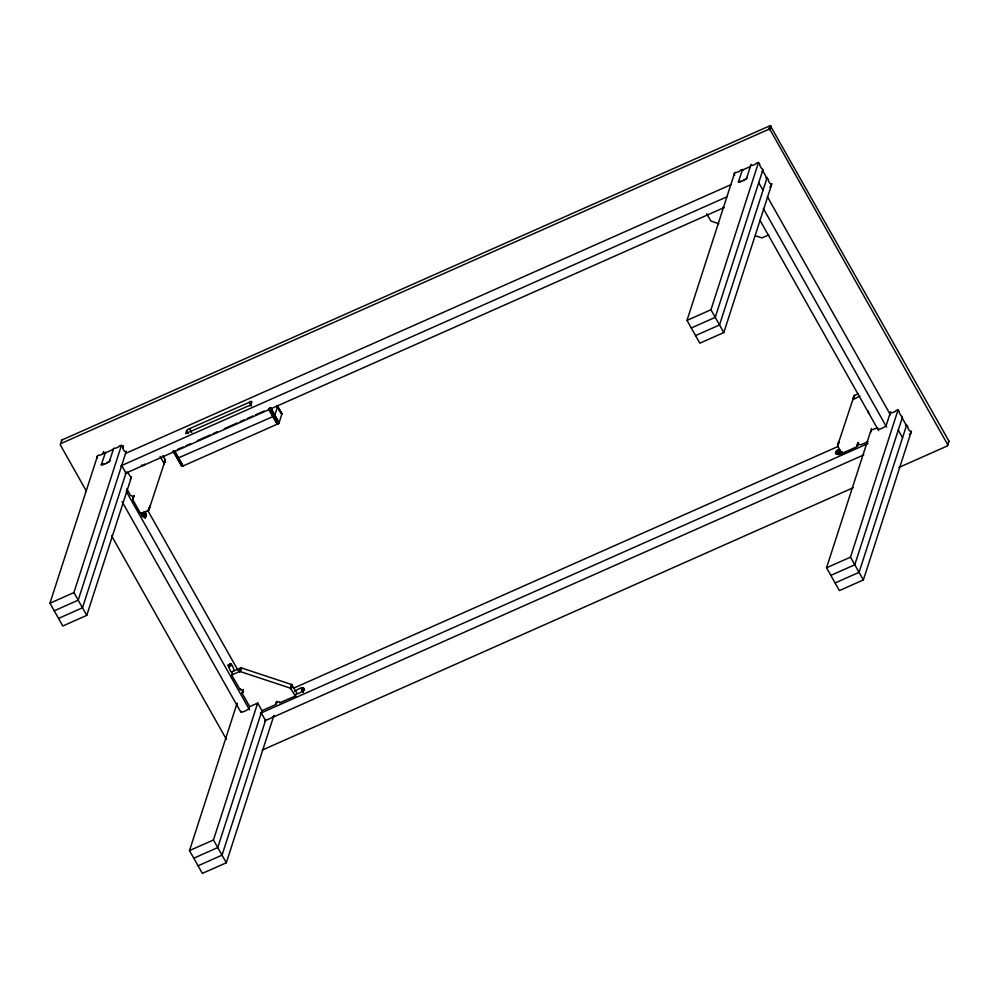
<?xml version="1.0" encoding="UTF-8"?>
<svg xmlns="http://www.w3.org/2000/svg" width="999" height="999" viewBox="0 0 999 999"><rect width="100%" height="100%" fill="white"/><g stroke="black" fill="none" stroke-linecap="round" stroke-linejoin="round"><path stroke-width="1.5" d="M143.594 516.87C148.801 517.932 145.404 509.015 142.195 513.324L145.03 512.3M841.67 452.572L841.52 453.221L842.694 453.059L856.318 447.003L858.129 443.906L860.851 444.805L867.944 441.658M146.329 515.472L143.169 516.845M277.672 406.306L274.85 415.072L273.177 416.496L177.335 458.366M281.955 413.773L279.133 422.677L277.46 424.088L182.667 466.158L181.855 466.296L173.177 451.073L181.793 466.283M144.668 464.098L143.494 465.546L141.383 465.184M86.339 491.046L60.24 444.78L61.888 440.022L770.291 125.599L948.925 441.071L948.526 442.307M131.531 476.773L86.763 615.372L62.812 626.011L49.95 603.221L97.577 455.756M97.378 457.829A2.035 1.848 17.9 0 1 99.725 455.282L102.822 453.908L103.609 451.486M105.569 452.185L101.199 464.972L101.798 463.873M113.561 448.638L109.415 461.463L106.905 462.587M86.763 615.372L73.901 592.582L121.528 445.129M125.449 453.858A2.035 1.848 17.9 0 0 124.313 451.048L122.652 448.089L123.439 445.666M126.299 451.248L78.197 600.174L54.233 610.814M126.299 472.115L82.48 607.779L58.529 618.418M133.579 495.641L132.817 499.775L140.297 513.061L141.146 513.811L141.321 512.999M132.879 497.789L132.63 498.876L133.516 496.391M132.742 498.813L133.816 496.166M132.842 498.738L134.278 495.454M140.672 513.786L148.289 510.402L149.063 507.979M148.376 510.364L150.187 505.981L148.289 510.402M148.626 510.189L150.062 506.256M165.122 459.565L164.073 464.273L165.122 459.565L162.825 455.494M164.073 463.486L165.21 459.752M186.726 431.068L185.664 433.616L248.064 406.056C251.511 406.418 253.921 398.539 249.275 402.322L187.962 429.358L186.388 430.906L188.162 433.591M231.643 675.049L239.261 671.678L240.622 667.969L241.471 667.956L291.72 684.565L297.015 693.368M239.348 671.628L240.834 667.919M239.66 671.553L241.046 667.906M239.772 671.54L241.258 667.919M239.985 671.54L241.471 667.956M240.197 671.565L241.583 667.994M273.951 715.309L226.323 862.761L202.36 873.401L189.498 850.599L237.125 703.146M294.555 691.495C307.904 682.08 305.282 692.632 295.791 694.155L295.841 695.292L294.368 696.478L282.205 701.698C280.045 704.844 276.361 698.526 276.149 704.382L261.95 710.689L257.667 703.084L249.688 706.63L242.058 693.119L243.356 689.435M242.183 693.069L243.169 690.521M242.282 693.006L243.369 690.359M226.323 862.761L213.461 839.972L257.754 702.834M262.038 710.426L217.745 847.564L193.794 858.203M265.846 719.505L222.028 855.169L198.077 865.796M275.999 704.045L276.711 701.261L276.149 704.382M276.099 704.27L276.823 701.735M290.547 688.199L291.521 684.49L290.547 688.199L295.841 697.002M290.734 688.311L291.808 684.615M290.909 688.436L291.995 684.74M291.059 688.586L292.158 684.877M291.184 688.748L292.295 685.039M291.233 688.848L292.407 685.214M771.915 183.629L723.813 332.555L699.849 343.194L687 320.392L734.627 172.939M742.619 169.368L738.249 182.155L738.848 181.056M751.073 164.36L746.465 178.646L743.955 179.758M60.714 443.656L768.743 129.321L769.917 125.687M723.813 332.555L710.951 309.765L758.578 162.3M898.913 467.445L947.352 445.941L947.814 444.817L770.104 129.77L771.278 126.136M762.861 169.905L715.234 317.357L691.283 327.997M767.157 177.497L719.53 324.962L695.566 335.589M842.382 454.358L837.661 445.916L838.848 441.496L838.96 442.569M837.699 446.016L838.785 442.082M837.786 446.203L838.523 443.681M858.428 393.668L854.207 395.654L852.721 399.787L859.802 396.178M853.034 399.288L854.445 395.467M853.358 399.038L854.62 395.367M857.067 445.554L857.929 442.532M857.154 446.041L857.854 443.256M857.242 446.266L858.366 442.52M858.478 442.744L857.304 446.378L857.791 445.254M911.463 431.019L863.361 579.944L839.41 590.584L826.548 567.782L871.54 428.484M890.621 411.75L886.375 424.887C886.725 426.71 876.71 431.143 878.396 428.434M863.361 579.944L850.499 557.142L898.126 409.69M902.422 417.295L854.794 564.747L830.831 575.387M906.705 424.887L859.078 572.34L835.127 582.979M947.352 445.941L948.925 441.071M839.41 449.6C832.929 451.798 835.164 457.954 842.344 451.523M148.938 509.802L165.297 460.052M279.046 422.852L270.554 407.467M868.456 411.089L868.293 412.724L869.592 413.911M854.133 395.729L837.612 445.616M133.129 498.501L133.342 496.453L130.607 495.554L126.798 488.798M278.733 423.201L270.367 407.792M279.895 701.81L279.695 702.809M269.255 408.691L270.08 408.079M242.495 692.869C245.08 689.71 238.961 690.371 238.848 687.474L232.18 675.936L231.693 674.1L232.392 673.214C225.936 667.569 229.807 656.281 234.216 670.541M241.346 711.263C239.66 713.96 249.675 709.527 249.338 707.717M130.332 479.358L130.931 477.297L127.422 472.202M269.705 408.391L278.172 423.663M103.933 463.898C96.915 466.895 111.126 462.612 109.778 460.327M740.983 181.081C733.953 184.078 748.176 179.795 746.827 177.51M61.888 440.022L61.414 441.146M301.348 688.411L303.496 692.22L301.248 688.486M277.947 423.813L269.48 408.541M276.86 701.96L275.924 703.683M146.204 515.746L145.192 518.381L142.158 513.261M302.16 687.924L303.821 690.346M105.345 452.897L113.324 449.35M742.382 170.08L750.374 166.533M125.862 453.296L731.305 184.503M120.829 465.896L727.072 196.753M177.41 449.513L183.104 446.99M185.951 445.729L190.222 443.831M197.34 440.671L210.152 434.977M212.999 433.716L217.27 431.818M224.388 428.658L237.2 422.977M240.047 421.703L244.318 419.817M247.165 418.544L252.859 416.021M255.707 414.76L264.248 410.964M125.125 473.501L724.225 207.517M768.83 234.915L761.962 237.862L755.456 235.839M142.432 513.536L145.217 512.512M142.557 513.698L145.355 512.687M142.695 513.873L145.417 512.787M142.82 514.06L145.542 512.986M142.944 514.273L145.667 513.211M141.733 515.097L145.792 513.436M141.796 515.209L145.842 513.561M141.908 515.459L145.904 513.686M142.008 515.696L146.004 513.923M142.058 515.821L146.054 514.048M142.145 516.058L146.091 514.173M142.183 516.183L146.166 514.41M143.594 515.934L146.229 514.635M143.644 516.146L146.279 514.86M143.669 516.333L146.329 515.159M143.669 516.583L146.329 515.322M49.95 603.221L73.901 592.582M687 320.392L710.951 309.765M228.059 665.159L230.719 663.973L228.122 665.272M228.184 665.384L230.906 664.31M228.296 665.609L230.956 664.435M228.359 665.734L231.069 664.672M228.509 666.096L231.131 664.797M228.559 666.221L231.219 665.034M228.734 666.545L231.268 665.159M228.721 666.695L231.343 665.396M231.543 671.977L240.622 667.969M877.372 427.972L871.515 429.97L870.803 432.105M293.906 688.036L838.086 446.441M260.389 713.286L868.044 443.506M264.673 720.891L863.773 454.907M262.113 750.149L853.321 487.687M189.498 850.599L213.461 839.972M826.548 567.782L850.499 557.142M182.892 466.083L174.326 450.886M768.743 129.321L770.104 129.77M302.747 687.662L304.395 690.122M303.084 687.549L304.508 690.084M281.843 413.661L277.522 407.367M182.255 466.271L173.426 451.098L182.155 466.283M723.751 207.667L722.752 207.33M718.731 223.714L710.913 221.029L706.668 213.761M240.409 671.628L290.347 688.124M240.272 689.809L240.584 688.835M762.649 170.592L766.932 178.184M902.197 417.982L906.48 425.574M767.357 196.641L890.396 414.747M758.728 182.705L763.024 190.297M898.288 430.094L902.572 437.687M763.311 208.516L886.613 427.11M759.914 220.205L878.633 430.656M839.335 449.6L841.558 453.409M839.085 449.637L841.395 453.409M838.885 449.687L841.133 453.459M838.685 449.75L840.933 453.509M838.461 449.825L840.721 453.583M838.348 449.875L840.484 453.671M838.111 449.975L839.659 452.46M837.874 450.099L839.422 452.572M837.761 450.149L839.909 453.958M837.649 450.224L839.672 454.083M837.424 450.362L839.56 454.158M837.312 450.424L839.347 454.295M837.1 450.574L839.135 454.445M836.9 450.724L839.048 454.52M836.812 450.786L838.86 454.67M836.638 450.936L837.999 453.546M836.5 451.086L837.799 453.746M836.325 451.286L837.961 454.395L836.213 451.461M277.547 406.069L281.955 413.911L277.322 406.019M277.085 406.044L281.531 413.623M276.898 406.081L281.281 413.661M270.467 407.654L278.996 422.914M270.167 408.004L278.659 423.276L269.992 408.154M269.905 408.241L278.371 423.514M269.368 408.616L277.822 423.888M269.131 408.753L277.71 423.951M268.893 408.891L277.585 424.026M268.768 408.953L277.335 424.15M268.519 409.066L277.223 424.213M249.275 402.322L251.411 406.118M189.61 428.808L191.758 432.604M174.563 450.786L183.142 465.984M174.088 450.961L182.78 466.121M173.876 451.024L182.555 466.196M302.635 687.712L304.171 690.197M302.51 687.762L303.946 690.297M302.035 687.986L303.459 690.521M301.923 688.061L303.346 690.596M301.798 688.124L303.109 690.734M301.573 688.274L302.997 690.796M301.149 688.561L303.296 692.369M160.115 456.406L163.948 463.199M147.877 510.614L238.062 670.466M121.691 465.522L125.974 473.114M261.238 712.911L265.522 720.504M126.261 491.333L249.575 709.927M122.103 501.673L240.821 712.112M111.601 535.839L226.473 739.46M113.162 450.274A2.035 1.848 17.9 0 1 115.697 448.189L118.794 446.815A2.035 1.848 17.9 0 1 121.304 445.704A2.035 1.848 17.9 0 1 122.652 448.089M734.727 175.412A2.035 1.848 17.9 0 1 736.775 172.465L739.872 171.091A2.035 1.848 17.9 0 1 742.856 170.205M273.788 716.021A2.035 1.848 17.9 0 1 272.327 717.22M765.883 177.997A2.035 1.848 17.9 0 1 768.268 180.469L769.942 183.416A2.035 1.848 17.9 0 1 769.817 187.013M905.444 425.387A2.035 1.848 17.9 0 1 907.829 427.859L909.49 430.806A2.035 1.848 17.9 0 1 909.365 434.39M237.238 705.619A2.035 1.848 17.9 0 1 236.775 703.783M750.199 167.445A2.035 1.848 17.9 0 1 752.746 165.372L755.843 163.998A2.035 1.848 17.9 0 1 758.353 162.887A2.035 1.848 17.9 0 1 759.702 165.272L761.363 168.219A2.035 1.848 17.9 0 1 762.162 171.403M889.709 414.348A2.035 1.848 17.9 0 1 892.294 412.762L895.391 411.388A2.035 1.848 17.9 0 1 897.901 410.277A2.035 1.848 17.9 0 1 899.25 412.662L900.923 415.609A2.035 1.848 17.9 0 1 901.71 418.793M102.822 453.908A2.035 1.848 17.9 0 1 105.819 453.022"/></g></svg>
